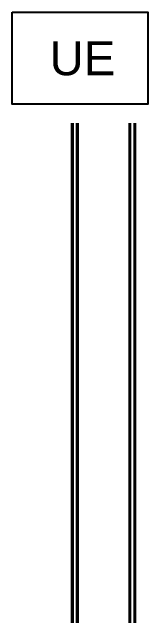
# Model space of a CAD drawing. Header units: metres. Extents: x -101133.8 to -101066.7, y -24899.3 to -24824.7.
# Drawn here: x -101129.683 to -101128.931, y -24828.072 to -24824.735 of the extents above; entities that cross this region are included whole.
import ezdxf

# ---------------------------------------------------------------- set-up
doc = ezdxf.new("R2010")
doc.units = ezdxf.units.M
doc.header["$LTSCALE"] = 0.2
doc.layers.add('CMT-SPLIT', color=3, linetype='Continuous')
doc.layers.add('OB7-FF', color=1, linetype='Continuous')
doc.styles.get("Standard").update_dxf_attribs({"font": 'arial.ttf'})

msp = doc.modelspace()

# ---------------------------------------------------------------- linework, layer by layer
at = {"layer": 'CMT-SPLIT', "const_width": 0.0175}
for points in [[(-101129.3493, -24834.044), (-101129.3493, -24825.3482)], [(-101129.3217, -24834.044), (-101129.3217, -24825.3482)], [(-101129.0309, -24834.044), (-101129.0309, -24825.3482)], [(-101129.0033, -24834.044), (-101129.0033, -24825.3482)]]:
    msp.add_lwpolyline(points, dxfattribs=at)
at = {"layer": 'OB7-FF', "color": 18, "true_color": 0x000000}
msp.add_lwpolyline([(-101129.6832, -24824.7353), (-101128.9311, -24824.7353), (-101128.9311, -24825.2437), (-101129.6832, -24825.2437)], close=True, dxfattribs=at)

# ---------------------------------------------------------------- texts
at = {"layer": 'OB7-FF', "color": 18, "true_color": 0x000000, "insert": (-101129.4757, -24824.8966), "char_height": 0.18776, "width": 0.160429, "attachment_point": 1}
msp.add_mtext('UE', dxfattribs=at)

doc.saveas('drawing.dxf')
